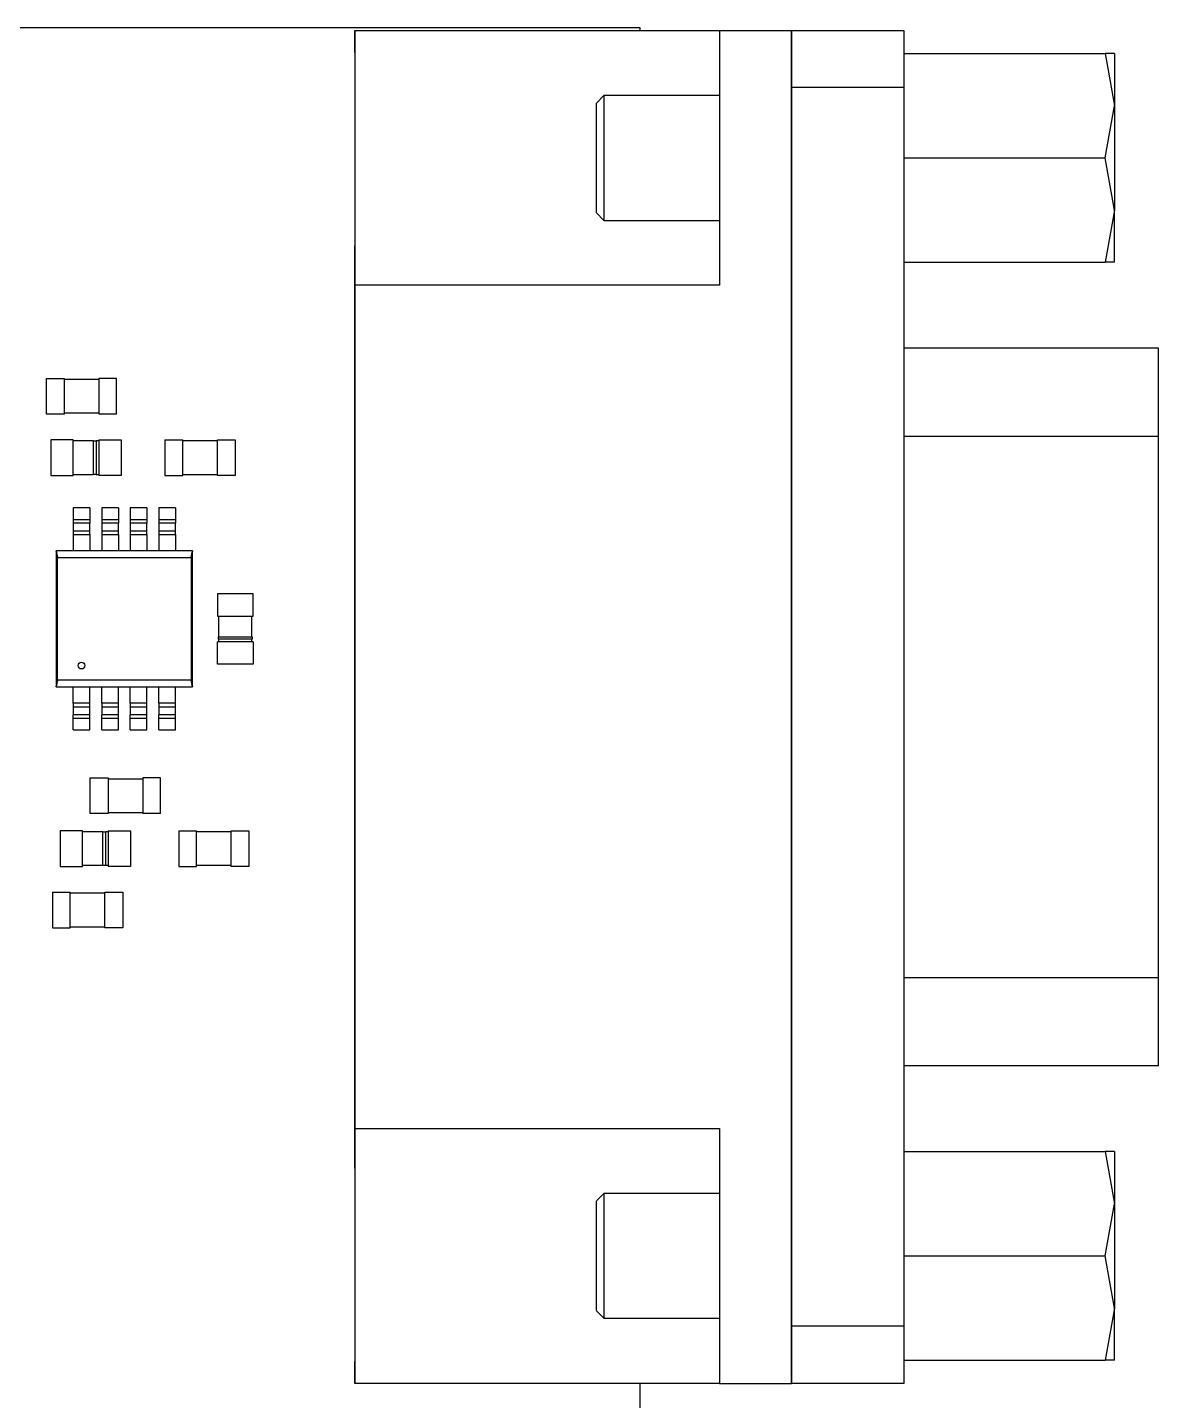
# Model space of a CAD drawing. Header units: millimetres. Extents: x -3 to 395, y 18 to 269.
# Drawn here: x 102.71 to 128.47, y 186.45 to 217.72 of the extents above; entities that cross this region are included whole.
import ezdxf

# ---------------------------------------------------------------- set-up
doc = ezdxf.new("R2010")
doc.units = ezdxf.units.MM

msp = doc.modelspace()

# ---------------------------------------------------------------- linework, layer by layer
at = {"color": 7, "linetype": 'Continuous', "lineweight": 25}
for p, q in [((96.66, 217.719), (116.66, 217.719)), ((110.17, 217.152), (110.17, 217.653)), ((110.17, 217.653), (110.17, 211.848)), ((110.17, 217.653), (118.47, 217.653)), ((116.66, 217.719), (116.66, 217.653)), ((118.47, 217.653), (118.47, 211.848)), ((118.47, 217.653), (120.11, 217.653)), ((120.11, 217.653), (120.11, 216.353)), ((120.11, 186.843), (120.11, 217.653)), ((120.11, 217.653), (122.67, 217.653)), ((122.67, 217.123), (127.258, 217.123)), ((127.258, 217.123), (127.47, 215.935)), ((127.47, 217.123), (127.258, 217.123)), ((127.47, 217.123), (127.47, 215.935)), ((115.842, 216.17), (115.67, 215.998)), ((118.47, 216.17), (115.842, 216.17)), ((115.842, 216.17), (115.842, 214.748)), ((120.11, 216.353), (120.11, 188.143)), ((122.67, 216.353), (120.11, 216.353)), ((122.67, 216.353), (122.67, 188.143)), ((115.67, 213.503), (115.67, 215.993)), ((127.258, 214.748), (127.47, 215.935)), ((127.47, 215.935), (127.47, 213.56)), ((115.842, 214.748), (115.842, 213.325)), ((122.67, 214.748), (127.258, 214.748)), ((127.47, 213.56), (127.258, 214.748)), ((127.47, 213.56), (127.258, 212.373)), ((127.47, 212.373), (127.47, 213.56)), ((115.67, 213.497), (115.842, 213.325)), ((115.842, 213.325), (118.47, 213.325)), ((110.17, 191.748), (110.17, 212.748)), ((122.67, 212.373), (127.258, 212.373)), ((127.47, 212.373), (127.258, 212.373)), ((110.17, 211.848), (110.17, 192.648)), ((118.47, 211.848), (110.17, 211.848)), ((128.47, 210.413), (122.67, 210.413)), ((128.47, 208.413), (128.47, 210.413)), ((103.145, 209.729), (103.551, 209.729)), ((103.145, 208.917), (103.145, 209.729)), ((103.551, 209.729), (103.551, 208.917)), ((104.339, 209.704), (103.551, 209.704)), ((104.339, 209.729), (104.339, 208.917)), ((104.745, 209.729), (104.339, 209.729)), ((104.745, 208.917), (104.745, 209.729)), ((103.551, 208.917), (103.145, 208.917)), ((103.551, 208.942), (104.339, 208.942)), ((104.745, 208.917), (104.339, 208.917)), ((103.245, 208.329), (103.245, 207.517)), ((103.753, 208.329), (103.245, 208.329)), ((103.753, 207.517), (103.753, 208.329)), ((104.22, 208.303), (103.753, 208.303)), ((104.22, 208.307), (104.279, 208.307)), ((104.22, 207.539), (104.22, 208.307)), ((104.279, 208.307), (104.279, 207.539)), ((104.337, 208.303), (104.279, 208.303)), ((104.337, 208.329), (104.337, 207.517)), ((104.337, 208.329), (104.845, 208.329)), ((104.845, 208.329), (104.845, 207.517)), ((105.845, 208.329), (105.845, 207.517)), ((105.845, 208.329), (106.251, 208.329)), ((106.251, 207.517), (106.251, 208.329)), ((107.039, 208.303), (106.251, 208.303)), ((107.039, 207.517), (107.039, 208.329)), ((107.039, 208.329), (107.445, 208.329)), ((107.445, 208.329), (107.445, 207.517)), ((122.67, 208.413), (128.47, 208.413)), ((128.47, 196.083), (128.47, 208.413)), ((103.245, 207.517), (103.753, 207.517)), ((103.753, 207.542), (104.22, 207.542)), ((104.279, 207.539), (104.22, 207.539)), ((104.279, 207.542), (104.337, 207.542)), ((104.845, 207.517), (104.337, 207.517)), ((105.845, 207.517), (106.251, 207.517)), ((106.251, 207.542), (107.039, 207.542)), ((107.445, 207.517), (107.039, 207.517)), ((104.136, 206.778), (103.755, 206.778)), ((103.755, 206.778), (103.755, 206.517)), ((104.136, 206.778), (104.136, 206.517)), ((104.786, 206.778), (104.405, 206.778)), ((104.405, 206.778), (104.405, 206.517)), ((104.786, 206.778), (104.786, 206.517)), ((105.435, 206.778), (105.054, 206.778)), ((105.054, 206.778), (105.054, 206.517)), ((105.435, 206.778), (105.435, 206.517)), ((106.085, 206.778), (105.704, 206.778)), ((105.704, 206.778), (105.704, 206.517)), ((106.085, 206.778), (106.085, 206.517)), ((103.755, 206.517), (104.136, 206.517)), ((104.136, 206.429), (103.755, 206.429)), ((103.755, 206.429), (103.755, 206.258)), ((104.136, 206.258), (104.136, 206.429)), ((104.405, 206.517), (104.786, 206.517)), ((104.786, 206.429), (104.405, 206.429)), ((104.405, 206.429), (104.405, 206.258)), ((104.786, 206.258), (104.786, 206.429)), ((105.054, 206.517), (105.435, 206.517)), ((105.435, 206.429), (105.054, 206.429)), ((105.054, 206.429), (105.054, 206.258)), ((105.435, 206.258), (105.435, 206.429)), ((105.704, 206.517), (106.085, 206.517)), ((106.085, 206.429), (105.704, 206.429)), ((105.704, 206.429), (105.704, 206.258)), ((106.085, 206.258), (106.085, 206.429)), ((103.755, 206.258), (104.136, 206.258)), ((103.755, 206.17), (104.136, 206.17)), ((103.755, 206.17), (103.755, 205.8)), ((104.136, 206.17), (104.136, 205.8)), ((104.405, 206.258), (104.786, 206.258)), ((104.405, 206.17), (104.786, 206.17)), ((104.405, 206.17), (104.405, 205.8)), ((104.786, 206.17), (104.786, 205.8)), ((105.054, 206.258), (105.435, 206.258)), ((105.054, 206.17), (105.435, 206.17)), ((105.054, 206.17), (105.054, 205.8)), ((105.435, 206.17), (105.435, 205.8)), ((105.704, 206.258), (106.085, 206.258)), ((105.704, 206.17), (106.085, 206.17)), ((105.704, 206.17), (105.704, 205.8)), ((106.085, 206.17), (106.085, 205.8)), ((103.37, 205.8), (103.37, 202.702)), ((103.371, 205.798), (103.37, 205.8)), ((103.371, 205.8), (103.371, 202.702)), ((103.755, 205.8), (103.371, 205.8)), ((103.371, 205.8), (103.371, 205.8)), ((103.371, 205.8), (103.397, 205.648)), ((106.469, 205.8), (103.371, 205.8)), ((103.396, 205.648), (103.371, 205.8)), ((104.405, 205.8), (104.136, 205.8)), ((105.054, 205.8), (104.786, 205.8)), ((105.704, 205.8), (105.435, 205.8)), ((106.469, 205.8), (106.085, 205.8)), ((106.444, 205.648), (106.469, 205.8)), ((106.469, 205.8), (106.444, 205.648)), ((106.469, 202.702), (106.469, 205.8)), ((106.469, 205.8), (106.469, 205.8)), ((106.47, 205.8), (106.469, 205.798)), ((106.47, 202.702), (106.47, 205.8)), ((103.396, 202.854), (103.396, 205.648)), ((103.396, 205.648), (106.444, 205.648)), ((106.444, 205.648), (106.444, 202.854)), ((107.039, 204.822), (107.039, 204.315)), ((107.851, 204.822), (107.039, 204.822)), ((107.851, 204.315), (107.851, 204.822)), ((107.039, 204.315), (107.851, 204.315)), ((107.064, 204.315), (107.064, 203.847)), ((107.826, 203.847), (107.826, 204.315)), ((107.851, 203.731), (107.039, 203.731)), ((107.039, 203.222), (107.039, 203.731)), ((107.061, 203.788), (107.061, 203.847)), ((107.061, 203.847), (107.829, 203.847)), ((107.829, 203.788), (107.061, 203.788)), ((107.064, 203.788), (107.064, 203.731)), ((107.826, 203.731), (107.826, 203.788)), ((107.829, 203.847), (107.829, 203.788)), ((107.851, 203.731), (107.851, 203.222)), ((107.851, 203.222), (107.039, 203.222)), ((103.37, 202.702), (103.371, 202.703)), ((103.397, 202.854), (103.371, 202.702)), ((103.371, 202.702), (103.396, 202.854)), ((103.371, 202.702), (103.371, 202.702)), ((103.371, 202.702), (103.755, 202.702)), ((103.371, 202.702), (106.469, 202.702)), ((106.444, 202.854), (103.396, 202.854)), ((103.755, 202.332), (103.755, 202.702)), ((104.136, 202.702), (104.405, 202.702)), ((104.136, 202.332), (104.136, 202.702)), ((104.405, 202.332), (104.405, 202.702)), ((104.786, 202.702), (105.054, 202.702)), ((104.786, 202.332), (104.786, 202.702)), ((105.054, 202.332), (105.054, 202.702)), ((105.435, 202.702), (105.704, 202.702)), ((105.435, 202.332), (105.435, 202.702)), ((105.704, 202.332), (105.704, 202.702)), ((106.085, 202.702), (106.469, 202.702)), ((106.085, 202.332), (106.085, 202.702)), ((106.469, 202.702), (106.444, 202.854)), ((106.444, 202.854), (106.469, 202.702)), ((106.469, 202.703), (106.47, 202.702)), ((106.469, 202.702), (106.469, 202.702)), ((104.136, 202.332), (103.755, 202.332)), ((104.786, 202.332), (104.405, 202.332)), ((105.435, 202.332), (105.054, 202.332)), ((106.085, 202.332), (105.704, 202.332)), ((104.136, 202.244), (103.755, 202.244)), ((103.755, 202.244), (103.755, 202.072)), ((103.755, 202.072), (104.136, 202.072)), ((104.136, 201.985), (103.755, 201.985)), ((103.755, 201.724), (103.755, 201.985)), ((104.136, 202.072), (104.136, 202.244)), ((104.136, 201.724), (104.136, 201.985)), ((104.786, 202.244), (104.405, 202.244)), ((104.405, 202.244), (104.405, 202.072)), ((104.405, 202.072), (104.786, 202.072)), ((104.786, 201.985), (104.405, 201.985)), ((104.405, 201.724), (104.405, 201.985)), ((104.786, 202.072), (104.786, 202.244)), ((104.786, 201.724), (104.786, 201.985)), ((105.435, 202.244), (105.054, 202.244)), ((105.054, 202.244), (105.054, 202.072)), ((105.054, 202.072), (105.435, 202.072)), ((105.435, 201.985), (105.054, 201.985)), ((105.054, 201.724), (105.054, 201.985)), ((105.435, 202.072), (105.435, 202.244)), ((105.435, 201.724), (105.435, 201.985)), ((106.085, 202.244), (105.704, 202.244)), ((105.704, 202.244), (105.704, 202.072)), ((105.704, 202.072), (106.085, 202.072)), ((106.085, 201.985), (105.704, 201.985)), ((105.704, 201.724), (105.704, 201.985)), ((106.085, 202.072), (106.085, 202.244)), ((106.085, 201.724), (106.085, 201.985)), ((103.755, 201.724), (104.136, 201.724)), ((104.405, 201.724), (104.786, 201.724)), ((105.054, 201.724), (105.435, 201.724)), ((105.704, 201.724), (106.085, 201.724)), ((104.145, 199.817), (104.145, 200.629)), ((104.145, 200.629), (104.551, 200.629)), ((104.551, 200.629), (104.551, 199.817)), ((105.339, 200.604), (104.551, 200.604)), ((105.339, 200.629), (105.339, 199.817)), ((105.745, 200.629), (105.339, 200.629)), ((105.745, 199.817), (105.745, 200.629)), ((104.551, 199.817), (104.145, 199.817)), ((104.551, 199.842), (105.339, 199.842)), ((105.745, 199.817), (105.339, 199.817)), ((103.459, 199.429), (103.459, 198.616)), ((103.967, 199.429), (103.459, 199.429)), ((103.967, 198.616), (103.967, 199.429)), ((104.434, 199.403), (103.967, 199.403)), ((104.434, 198.639), (104.434, 199.406)), ((104.434, 199.406), (104.493, 199.406)), ((104.493, 199.406), (104.493, 198.639)), ((104.551, 199.403), (104.493, 199.403)), ((104.551, 199.429), (104.551, 198.616)), ((104.551, 199.429), (105.059, 199.429)), ((105.059, 199.429), (105.059, 198.616)), ((106.159, 199.429), (106.159, 198.616)), ((106.159, 199.429), (106.565, 199.429)), ((106.565, 198.616), (106.565, 199.429)), ((107.353, 199.403), (106.565, 199.403)), ((107.353, 198.616), (107.353, 199.429)), ((107.353, 199.429), (107.759, 199.429)), ((107.759, 199.429), (107.759, 198.616)), ((103.459, 198.616), (103.967, 198.616)), ((103.967, 198.642), (104.434, 198.642)), ((104.493, 198.639), (104.434, 198.639)), ((104.493, 198.642), (104.551, 198.642)), ((105.059, 198.616), (104.551, 198.616)), ((106.159, 198.616), (106.565, 198.616)), ((106.565, 198.642), (107.353, 198.642)), ((107.759, 198.616), (107.353, 198.616)), ((103.284, 198.029), (103.284, 197.217)), ((103.284, 198.029), (103.69, 198.029)), ((103.69, 197.217), (103.69, 198.029)), ((104.478, 198.004), (103.69, 198.004)), ((104.478, 197.217), (104.478, 198.029)), ((104.478, 198.029), (104.884, 198.029)), ((104.884, 198.029), (104.884, 197.217)), ((103.284, 197.217), (103.69, 197.217)), ((103.69, 197.242), (104.478, 197.242)), ((104.884, 197.217), (104.478, 197.217)), ((122.67, 196.083), (128.47, 196.083)), ((128.47, 194.083), (128.47, 196.083)), ((122.67, 194.083), (128.47, 194.083)), ((110.17, 192.648), (118.47, 192.648)), ((110.17, 192.648), (110.17, 186.843)), ((118.47, 192.648), (118.47, 186.843)), ((122.67, 192.123), (127.258, 192.123)), ((127.258, 192.123), (127.47, 190.935)), ((127.47, 192.123), (127.258, 192.123)), ((127.47, 192.123), (127.47, 190.935)), ((115.842, 191.17), (115.67, 190.998)), ((118.47, 191.17), (115.842, 191.17)), ((115.842, 191.17), (115.842, 189.748)), ((115.67, 188.503), (115.67, 190.993)), ((127.258, 189.748), (127.47, 190.935)), ((127.47, 190.935), (127.47, 188.56)), ((115.842, 189.748), (115.842, 188.325)), ((122.67, 189.748), (127.258, 189.748)), ((127.47, 188.56), (127.258, 189.748)), ((127.47, 188.56), (127.258, 187.373)), ((127.47, 187.373), (127.47, 188.56)), ((115.67, 188.497), (115.842, 188.325)), ((115.842, 188.325), (118.47, 188.325)), ((120.11, 188.143), (120.11, 186.843)), ((122.67, 188.143), (120.11, 188.143)), ((122.67, 188.143), (122.67, 186.843)), ((110.17, 186.843), (110.17, 187.343)), ((122.67, 187.373), (127.258, 187.373)), ((127.47, 187.373), (127.258, 187.373)), ((118.47, 186.843), (110.17, 186.843)), ((116.66, 186.843), (116.66, 167.265)), ((118.47, 186.843), (120.11, 186.843)), ((122.67, 186.843), (120.11, 186.843))]:
    msp.add_line(p, q, dxfattribs=at)
at = {"color": 7, "linetype": 'Continuous', "lineweight": 25, "flags": 128}
msp.add_lwpolyline([(122.67, 217.653), (122.67, 217.628), (122.67, 217.554), (122.67, 217.433), (122.67, 217.272), (122.67, 217.075), (122.67, 216.85), (122.67, 216.606), (122.67, 216.353)], dxfattribs=at)
at = {"color": 7, "linetype": 'Continuous', "lineweight": 25}
msp.add_circle((103.945, 203.189), 0.0775, dxfattribs=at)
for points, knots in [([(103.755, 206.517), (103.755, 206.508), (103.755, 206.489), (103.755, 206.465), (103.755, 206.444), (103.755, 206.437), (103.755, 206.433)], [0, 0, 0, 0, 0.250046, 0.500038, 0.749986, 1, 1, 1, 1]), ([(104.136, 206.517), (104.136, 206.508), (104.136, 206.489), (104.136, 206.465), (104.136, 206.444), (104.136, 206.437), (104.136, 206.433)], [0, 0, 0, 0, 0.250046, 0.500038, 0.749986, 1, 1, 1, 1]), ([(104.405, 206.517), (104.405, 206.508), (104.405, 206.489), (104.405, 206.465), (104.405, 206.444), (104.405, 206.437), (104.405, 206.433)], [0, 0, 0, 0, 0.250046, 0.500038, 0.749986, 1, 1, 1, 1]), ([(104.786, 206.517), (104.786, 206.508), (104.786, 206.489), (104.786, 206.465), (104.786, 206.444), (104.786, 206.437), (104.786, 206.433)], [0, 0, 0, 0, 0.2499801, 0.500035, 0.7499848, 1, 1, 1, 1]), ([(105.054, 206.517), (105.054, 206.508), (105.054, 206.489), (105.054, 206.465), (105.054, 206.444), (105.054, 206.437), (105.054, 206.433)], [0, 0, 0, 0, 0.2499801, 0.500035, 0.7499848, 1, 1, 1, 1]), ([(105.435, 206.517), (105.435, 206.508), (105.435, 206.489), (105.435, 206.465), (105.435, 206.444), (105.435, 206.437), (105.435, 206.433)], [0, 0, 0, 0, 0.2499801, 0.500035, 0.7499848, 1, 1, 1, 1]), ([(105.704, 206.517), (105.704, 206.508), (105.704, 206.489), (105.704, 206.465), (105.704, 206.444), (105.704, 206.437), (105.704, 206.433)], [0, 0, 0, 0, 0.2499801, 0.500035, 0.7499848, 1, 1, 1, 1]), ([(106.085, 206.517), (106.085, 206.508), (106.085, 206.489), (106.085, 206.465), (106.085, 206.444), (106.085, 206.437), (106.085, 206.433)], [0, 0, 0, 0, 0.2499801, 0.500035, 0.7499848, 1, 1, 1, 1]), ([(103.755, 206.253), (103.755, 206.25), (103.755, 206.242), (103.755, 206.222), (103.755, 206.197), (103.755, 206.179), (103.755, 206.17)], [0, 0, 0, 0, 0.250018, 0.500019, 0.750017, 1, 1, 1, 1]), ([(104.136, 206.17), (104.136, 206.179), (104.136, 206.197), (104.136, 206.222), (104.136, 206.242), (104.136, 206.25), (104.136, 206.253)], [0, 0, 0, 0, 0.249983, 0.499981, 0.749982, 1, 1, 1, 1]), ([(104.405, 206.253), (104.405, 206.25), (104.405, 206.242), (104.405, 206.222), (104.405, 206.197), (104.405, 206.179), (104.405, 206.17)], [0, 0, 0, 0, 0.250018, 0.500019, 0.750017, 1, 1, 1, 1]), ([(104.786, 206.17), (104.786, 206.179), (104.786, 206.197), (104.786, 206.222), (104.786, 206.242), (104.786, 206.25), (104.786, 206.253)], [0, 0, 0, 0, 0.249983, 0.499981, 0.749982, 1, 1, 1, 1]), ([(105.054, 206.253), (105.054, 206.25), (105.054, 206.242), (105.054, 206.222), (105.054, 206.197), (105.054, 206.179), (105.054, 206.17)], [0, 0, 0, 0, 0.250018, 0.500019, 0.750017, 1, 1, 1, 1]), ([(105.435, 206.17), (105.435, 206.179), (105.435, 206.197), (105.435, 206.222), (105.435, 206.242), (105.435, 206.25), (105.435, 206.253)], [0, 0, 0, 0, 0.249983, 0.499981, 0.749982, 1, 1, 1, 1]), ([(105.704, 206.253), (105.704, 206.25), (105.704, 206.242), (105.704, 206.222), (105.704, 206.197), (105.704, 206.179), (105.704, 206.17)], [0, 0, 0, 0, 0.250018, 0.500019, 0.750017, 1, 1, 1, 1]), ([(106.085, 206.17), (106.085, 206.179), (106.085, 206.197), (106.085, 206.222), (106.085, 206.242), (106.085, 206.25), (106.085, 206.253)], [0, 0, 0, 0, 0.249983, 0.499981, 0.749982, 1, 1, 1, 1]), ([(103.755, 202.332), (103.755, 202.323), (103.755, 202.304), (103.755, 202.28), (103.755, 202.259), (103.755, 202.252), (103.755, 202.248)], [0, 0, 0, 0, 0.250041, 0.50003, 0.750022, 1, 1, 1, 1]), ([(104.136, 202.248), (104.136, 202.252), (104.136, 202.259), (104.136, 202.28), (104.136, 202.304), (104.136, 202.323), (104.136, 202.332)], [0, 0, 0, 0, 0.249978, 0.49997, 0.749959, 1, 1, 1, 1]), ([(104.405, 202.332), (104.405, 202.323), (104.405, 202.304), (104.405, 202.28), (104.405, 202.259), (104.405, 202.252), (104.405, 202.248)], [0, 0, 0, 0, 0.250041, 0.50003, 0.750022, 1, 1, 1, 1]), ([(104.786, 202.248), (104.786, 202.252), (104.786, 202.259), (104.786, 202.28), (104.786, 202.304), (104.786, 202.323), (104.786, 202.332)], [0, 0, 0, 0, 0.249978, 0.49997, 0.749959, 1, 1, 1, 1]), ([(105.054, 202.332), (105.054, 202.323), (105.054, 202.304), (105.054, 202.28), (105.054, 202.259), (105.054, 202.252), (105.054, 202.248)], [0, 0, 0, 0, 0.250041, 0.50003, 0.750022, 1, 1, 1, 1]), ([(105.435, 202.248), (105.435, 202.252), (105.435, 202.259), (105.435, 202.28), (105.435, 202.304), (105.435, 202.323), (105.435, 202.332)], [0, 0, 0, 0, 0.249978, 0.49997, 0.749959, 1, 1, 1, 1]), ([(105.704, 202.332), (105.704, 202.323), (105.704, 202.304), (105.704, 202.28), (105.704, 202.259), (105.704, 202.252), (105.704, 202.248)], [0, 0, 0, 0, 0.250041, 0.50003, 0.750022, 1, 1, 1, 1]), ([(106.085, 202.248), (106.085, 202.252), (106.085, 202.259), (106.085, 202.28), (106.085, 202.304), (106.085, 202.323), (106.085, 202.332)], [0, 0, 0, 0, 0.249978, 0.49997, 0.749959, 1, 1, 1, 1]), ([(103.755, 201.985), (103.755, 201.994), (103.755, 202.012), (103.755, 202.037), (103.755, 202.057), (103.755, 202.065), (103.755, 202.068)], [0, 0, 0, 0, 0.249983, 0.499981, 0.749982, 1, 1, 1, 1]), ([(104.136, 201.985), (104.136, 201.994), (104.136, 202.012), (104.136, 202.037), (104.136, 202.057), (104.136, 202.065), (104.136, 202.068)], [0, 0, 0, 0, 0.249983, 0.499981, 0.749982, 1, 1, 1, 1]), ([(104.405, 201.985), (104.405, 201.994), (104.405, 202.012), (104.405, 202.037), (104.405, 202.057), (104.405, 202.065), (104.405, 202.068)], [0, 0, 0, 0, 0.249983, 0.499981, 0.749982, 1, 1, 1, 1]), ([(104.786, 201.985), (104.786, 201.994), (104.786, 202.012), (104.786, 202.037), (104.786, 202.057), (104.786, 202.065), (104.786, 202.068)], [0, 0, 0, 0, 0.249983, 0.499981, 0.749982, 1, 1, 1, 1]), ([(105.054, 201.985), (105.054, 201.994), (105.054, 202.012), (105.054, 202.037), (105.054, 202.057), (105.054, 202.065), (105.054, 202.068)], [0, 0, 0, 0, 0.249983, 0.499981, 0.749982, 1, 1, 1, 1]), ([(105.435, 201.985), (105.435, 201.994), (105.435, 202.012), (105.435, 202.037), (105.435, 202.057), (105.435, 202.065), (105.435, 202.068)], [0, 0, 0, 0, 0.249983, 0.499981, 0.749982, 1, 1, 1, 1]), ([(105.704, 201.985), (105.704, 201.994), (105.704, 202.012), (105.704, 202.037), (105.704, 202.057), (105.704, 202.065), (105.704, 202.068)], [0, 0, 0, 0, 0.249983, 0.499981, 0.749982, 1, 1, 1, 1]), ([(106.085, 201.985), (106.085, 201.994), (106.085, 202.012), (106.085, 202.037), (106.085, 202.057), (106.085, 202.065), (106.085, 202.068)], [0, 0, 0, 0, 0.249983, 0.499981, 0.749982, 1, 1, 1, 1])]:
    msp.add_open_spline(points, degree=3, knots=knots, dxfattribs=at)

doc.saveas('drawing.dxf')
